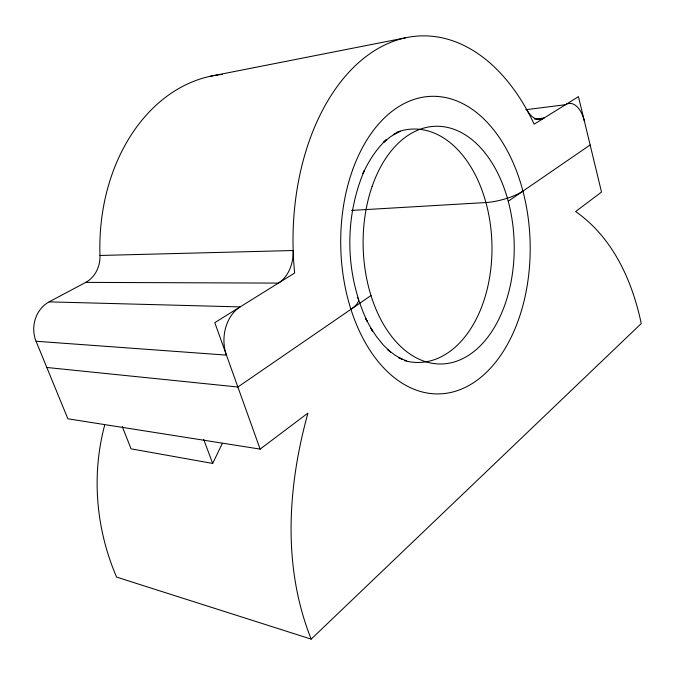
<?xml version="1.0" encoding="UTF-8"?>
<svg xmlns="http://www.w3.org/2000/svg" width="675" height="675" viewBox="0 0 675 675"><rect width="100%" height="100%" fill="white"/><g stroke="black" fill="none" stroke-linecap="round" stroke-linejoin="round"><path stroke-width="1.01" d="M104.608 425.41C91.277 475.546 96.069 529.588 116.615 577.108L311.183 639.124L641.25 323.561C632.18 280.42 612.731 237.457 575.632 211.545L601.518 192.063L578.467 96.652L534.161 124.183A209.284 133.743 88.6 0 0 374.903 50.406A209.284 133.743 88.6 0 0 294.646 273.029L214.802 322.642L260.128 449.103L307.943 413.1C287.55 486.793 282.31 566.764 311.183 639.124M122.285 426.651L131.068 448.841L212.676 463.438L222.269 443.559M371.022 295.515L237.87 387.011L46.82 367.478M508.241 201.234L590.136 144.965M260.128 449.103L67.88 418.795L36.062 341.255A29.152 25.422 -82.5 0 1 49.115 301.868L85.725 282.386L278.421 283.103A34.872 26.004 88.4 0 0 293.161 250.518L99.976 255.471A28.704 24.891 87.9 0 1 85.725 282.386M400.216 131.439L393.23 134.679L396.984 132.646L390.108 137.017L383.51 142.45L386.48 139.523C376.363 149.04 368.786 160.895 362.981 173.45L364.281 170.707C343.988 218.227 345.17 274.607 367.192 321.325L365.791 318.743L372.541 331.13L370.955 328.219L376.667 336.825L383.383 345.06L390.563 352.122L387.492 349.397L394.867 355.075L402.511 359.505L398.672 357.691L406.401 360.788M210.642 76.207L405.439 37.825M525.825 109.696L565.515 104.701A25.954 14.192 85.5 0 1 584.339 120.96M534.642 119.154L544.042 118.049A27.034 15.247 84.1 0 1 526.947 110.033M351.574 210.414L485.949 202.542A27.143 7.121 -15.3 0 0 522.948 191.126M49.115 301.868L240.131 306.906A35.488 26.722 -86.1 0 0 226.437 355.118L36.062 341.255M203.698 439.425L212.676 463.438M99.976 255.471A176.512 134.452 88.3 0 1 222.472 74.385M396.934 132.165A116.741 75.836 88.5 0 1 491.889 242.452A116.741 75.836 88.5 0 1 404.46 360.636M357.328 297.565A31.818 10.1 -18.1 0 1 350.966 309.302M372.119 186.427A118.893 75.532 88.6 0 0 441.011 363.985A118.893 75.532 88.6 0 0 502.943 184.95A118.893 75.532 88.6 0 0 372.119 186.427M352.502 170.235A148.829 94.703 88.6 0 0 437.341 393.922A148.829 94.703 88.6 0 0 516.586 171.197A148.829 94.703 88.6 0 0 352.502 170.235"/></g></svg>
